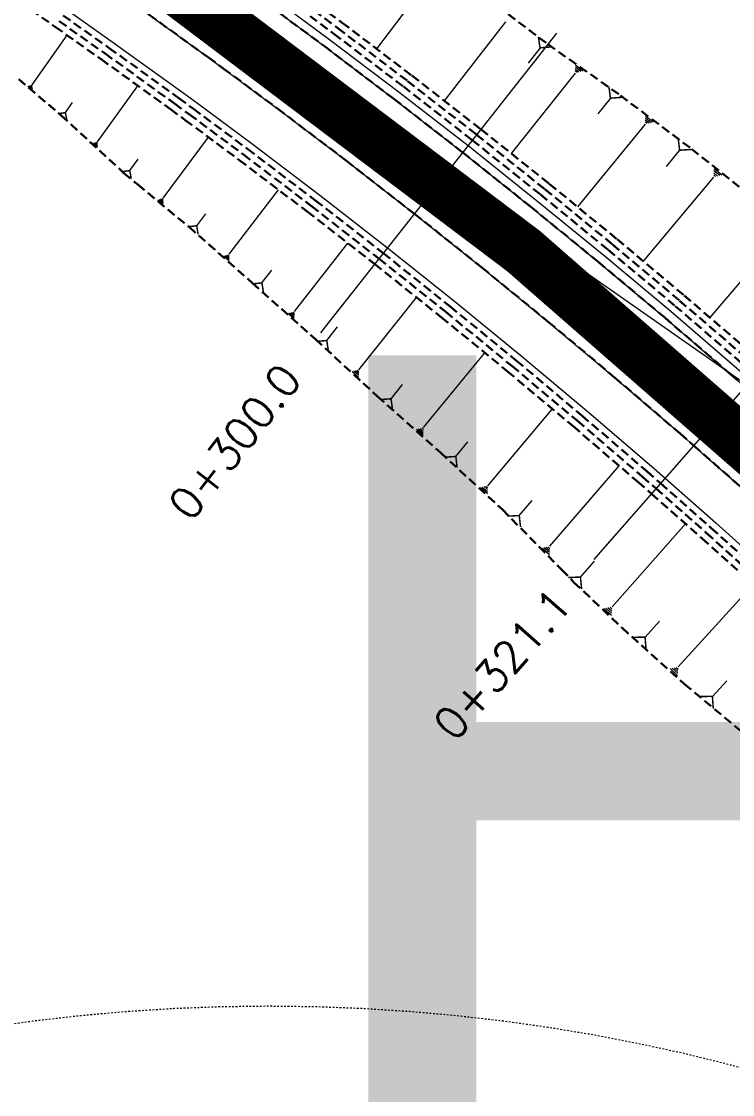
# Model space of a CAD drawing. Header units: metres. Extents: x 544752 to 548977, y 1840603 to 1844608.
# Drawn here: x 547255 to 547296, y 1842789.2 to 1842851.1 of the extents above; entities that cross this region are included whole.
import ezdxf

# ---------------------------------------------------------------- set-up
doc = ezdxf.new("R2010")
doc.units = ezdxf.units.M
doc.header["$MEASUREMENT"] = 0
for name, pattern in [('ACAD_ISO02W100', [15, 12, -3]), ('Anordnung Grundriss$0$GESTRICHELT', [0.75, 0.5, -0.25]), ('HIDDEN', [0.375, 0.25, -0.125])]:
    doc.linetypes.add(name, pattern=pattern)
doc.layers.add('C-ROAD', color=7, linetype='Continuous')
for name, color, linetype, lineweight in [('C-ROAD-CORR', 5, 'Continuous', 0), ('C-ROAD-SAMP', 150, 'HIDDEN', 0), ('C-ROAD-SAMP-TEXT', 11, 'Continuous', 0), ('C-TOPO-FEAT', 94, 'Continuous', 5), ('Đường', 5, 'ACAD_ISO02W100', 5)]:
    doc.layers.add(name, color=color, linetype=linetype, lineweight=lineweight)

# ---------------------------------------------------------------- blocks, each defined once
blk = doc.blocks.new('TB')
at = {"layer": 'Defpoints', "color": 5, "linetype": 'Anordnung Grundriss$0$GESTRICHELT', "lineweight": 5, "ltscale": 0.2}
blk.add_circle((-0.4049538253086098, -1.769394799566726e-07), 105.7280000291212, dxfattribs=at)

msp = doc.modelspace()

# ---------------------------------------------------------------- linework, layer by layer
at = {"layer": 'C-ROAD-CORR', "color": 160, "linetype": 'Continuous'}
for p, q in [((547278.9399364089, 1842854.080640284, 569.2079182029373), (547275.481745996, 1842849.520677204, 563.4848329446492)), ((547282.9316720064, 1842851.078394374, 568.7178983357708), (547279.3893330422, 1842846.520648283, 562.9453194262006)), ((547255.6293928421, 1842847.443241793, 568.4002465765248), (547257.6379793668, 1842850.300939063, 564.9072925726592)), ((547284.9210601776, 1842849.568714969, 568.4779671188335), (547284.2288693727, 1842848.688912908, 567.3585078435146)), ((547287.2777038785, 1842848.199360606, 568.6046479774561), (547286.9601711514, 1842848.452236478, 568.6046479774561)), ((547287.3868206377, 1842848.227777455, 568.6948560233699), (547286.9634436684, 1842848.564945285, 568.6948560233699)), ((547286.9503536006, 1842848.114110057, 568.3340238397149), (547283.2576997174, 1842843.477295759, 562.4062858565042)), ((547287.0594703598, 1842848.142526906, 568.4242318856286), (547286.9536261176, 1842848.226818864, 568.4242318856286)), ((547287.1685871192, 1842848.170943756, 568.5144399315424), (547286.9568986344, 1842848.339527671, 568.5144399315424)), ((547255.3766563847, 1842847.3609866, 568.6128734308504), (547255.637591619, 1842847.17758334, 568.6128734308504)), ((547255.439840499, 1842847.381550398, 568.559716717269), (547255.6355419249, 1842847.243997953, 568.559716717269)), ((547255.5030246134, 1842847.402114196, 568.5065600036876), (547255.6334922306, 1842847.310412566, 568.5065600036876)), ((547255.5662087277, 1842847.422677994, 568.4534032901062), (547255.6314425364, 1842847.37682718, 568.4534032901062)), ((547259.3955442773, 1842844.156366301, 568.41177581395), (547261.724668135, 1842847.384486705, 564.4312093588258)), ((547288.9835416294, 1842846.665072908, 568.199679250395), (547288.2495018898, 1842845.754444774, 567.030028946279)), ((547257.5421162687, 1842845.833100362, 568.373470936441), (547257.9567215285, 1842846.415279292, 567.658748714428)), ((547291.2098546836, 1842845.2250333, 568.2202237229308), (547290.991790649, 1842845.402947984, 568.2202237229308)), ((547291.323675587, 1842845.25324264, 568.3140379700692), (547290.9965795352, 1842845.520114667, 568.3140379700692)), ((547291.4374964903, 1842845.281451981, 568.4078522172076), (547291.0013684214, 1842845.637281349, 568.4078522172076)), ((547290.9822128768, 1842845.168614619, 568.0325952286539), (547287.0851890086, 1842840.39216376, 561.8679040780659)), ((547291.0960337801, 1842845.196823959, 568.1264094757923), (547290.987001763, 1842845.285781302, 568.1264094757923)), ((547259.2509629602, 1842844.111280954, 568.5329315179486), (547259.3983434414, 1842844.00494434, 568.5329315179486)), ((547259.3232536187, 1842844.133823628, 568.4723536659493), (547259.3969438594, 1842844.080655321, 568.4723536659493)), ((547263.1881694627, 1842840.898466847, 568.3004082193904), (547265.7921928448, 1842844.414812789, 563.9248374938766)), ((547259.106381643, 1842844.066195607, 568.6540872219471), (547259.4011426057, 1842843.853522378, 568.6540872219471)), ((547259.1786723016, 1842844.088738281, 568.5935093699478), (547259.3997430236, 1842843.929233359, 568.5935093699478)), ((547292.974990108, 1842843.664174829, 567.8599736300561), (547292.2058178725, 1842842.732722227, 566.6519756470682)), ((547261.2550348905, 1842842.486063781, 568.4397912368046), (547261.7385361379, 1842843.147523181, 567.6204610400587)), ((547295.1675058514, 1842842.170229265, 567.8477504551869), (547294.9459157147, 1842842.355428084, 567.8477504551869)), ((547295.2846363254, 1842842.197792939, 567.944016678493), (547294.9522511205, 1842842.475591168, 567.944016678493)), ((547295.4017667995, 1842842.225356613, 568.0402829017991), (547294.9585865262, 1842842.595754252, 568.0402829017991)), ((547294.9332449032, 1842842.115101916, 567.6552180085747), (547290.876680787, 1842837.261428453, 561.3294200195068)), ((547295.0503753773, 1842842.142665591, 567.7514842318808), (547294.939580309, 1842842.235265, 567.7514842318808)), ((547266.9985656033, 1842837.65776227, 568.0367800933684), (547269.8293636916, 1842841.382553224, 563.3584042173253)), ((547262.8691173064, 1842840.803302492, 568.5667619570029), (547263.1901926392, 1842840.565530758, 568.5667619570029)), ((547262.9488803456, 1842840.827093581, 568.5001735225998), (547263.189686845, 1842840.64876478, 568.5001735225998)), ((547263.0286433846, 1842840.85088467, 568.4335850881967), (547263.189181051, 1842840.731998802, 568.4335850881967)), ((547263.1084064237, 1842840.874675758, 568.3669966537935), (547263.1886752568, 1842840.815232825, 568.3669966537935)), ((547265.1160244938, 1842839.304554581, 568.1455971467948), (547265.6375197222, 1842839.999670223, 567.2766090715527)), ((547298.8649672142, 1842838.869472044, 567.1670240073008), (547294.7099282307, 1842834.018244862, 560.7795295383872)), ((547270.7523123192, 1842834.350544641, 567.8008852666871), (547273.8327151889, 1842838.300730602, 562.7916229415275)), ((547266.6561913564, 1842837.560262257, 568.3215674294468), (547266.9963008264, 1842837.301782989, 568.3215674294468)), ((547266.7417849181, 1842837.58463726, 568.2503705954272), (547266.9968670206, 1842837.390777809, 568.2503705954272)), ((547266.8273784799, 1842837.609012263, 568.1791737614076), (547266.9974332148, 1842837.479772629, 568.1791737614076)), ((547266.9129720415, 1842837.633387266, 568.107976927388), (547266.9979994091, 1842837.56876745, 568.107976927388)), ((547268.8795155063, 1842836.008908276, 567.9252703303905), (547269.4503431695, 1842836.750387332, 566.9895175057948)), ((547274.4706585493, 1842831.003106729, 567.5557810751251), (547277.8013406597, 1842835.16622717, 562.2242798430966)), ((547270.3844542052, 1842834.250719995, 568.1058140904588), (547270.7451437081, 1842833.969449951, 568.1058140904588)), ((547270.4764187336, 1842834.275676156, 568.0295818845159), (547270.746935861, 1842834.064723623, 568.0295818845159)), ((547270.5683832621, 1842834.300632318, 567.953349678573), (547270.7487280137, 1842834.159997296, 567.953349678573)), ((547270.6603477907, 1842834.32558848, 567.8771174726301), (547270.7505201665, 1842834.255270969, 567.8771174726301)), ((547278.1985092622, 1842827.664828607, 567.2343900502514), (547281.7375316971, 1842831.976916737, 561.6559374153636)), ((547274.0778439065, 1842830.901746607, 567.8803253910172), (547274.4579761665, 1842830.597623837, 567.8803253910172)), ((547274.1760475672, 1842830.927086637, 567.7991893120442), (547274.4611467622, 1842830.69899456, 567.7991893120442)), ((547274.274251228, 1842830.952426668, 567.7180532330711), (547274.4643173579, 1842830.800365283, 567.7180532330711)), ((547274.3724548887, 1842830.977766698, 567.6369171540981), (547274.4674879536, 1842830.901736006, 567.6369171540981)), ((547276.3269641657, 1842829.325785224, 567.4174645889415), (547276.992247082, 1842830.146793449, 566.3607421300517)), ((547281.908625742, 1842824.306150235, 566.8770474272987), (547285.6374936366, 1842828.735539071, 561.0870316960065)), ((547277.786212921, 1842827.56391251, 567.5739656515001), (547278.1799457396, 1842827.240767612, 567.5739656515001)), ((547277.8892870063, 1842827.589141534, 567.4890717511879), (547278.1845866202, 1842827.346782861, 567.4890717511879)), ((547277.9923610915, 1842827.614370558, 567.4041778508757), (547278.1892275009, 1842827.45279811, 567.4041778508757)), ((547278.0954351769, 1842827.639599583, 567.3192839505635), (547278.1938683816, 1842827.558813358, 567.3192839505635)), ((547280.0618837366, 1842825.994726299, 567.0534993199419), (547280.7626281236, 1842826.837748773, 565.9572615517457)), ((547285.4904113403, 1842820.813737809, 566.6428775436582), (547289.4926599284, 1842825.44919404, 560.5187224823801)), ((547281.4794175563, 1842824.206761003, 567.2295015523528), (547281.8838611121, 1842823.866281392, 567.2295015523528)), ((547281.5867196027, 1842824.231608311, 567.1413880210893), (547281.8900522696, 1842823.976248602, 567.1413880210893)), ((547281.6940216491, 1842824.256455619, 567.0532744898258), (547281.8962434271, 1842824.086215813, 567.0532744898258)), ((547281.8013236956, 1842824.281302927, 566.9651609585623), (547281.9024345845, 1842824.196183024, 566.9651609585623)), ((547283.7241864667, 1842822.585397181, 566.7337414559967), (547284.466576986, 1842823.456164, 565.5894632270425)), ((547289.0770800092, 1842817.324536643, 566.3414517179431), (547293.3145482595, 1842822.110142538, 559.9493773344274)), ((547285.0351519968, 1842820.71428537, 567.0156731279837), (547285.4584130662, 1842820.348842157, 567.0156731279837)), ((547285.1489668327, 1842820.73914848, 566.9224742319024), (547285.4664126347, 1842820.46506607, 566.9224742319024)), ((547285.2627816685, 1842820.76401159, 566.829275335821), (547285.4744122033, 1842820.581289983, 566.829275335821)), ((547285.3765965044, 1842820.7888747, 566.7360764397396), (547285.4824117718, 1842820.697513896, 566.7360764397396)), ((547292.8982644874, 1842813.849791803, 565.7871674094156), (547297.2203599575, 1842818.605655825, 559.360681949476)), ((547288.6006491154, 1842817.226683451, 566.7305547045517), (547289.0376184233, 1842816.839764092, 566.7305547045517)), ((547288.7197568389, 1842817.251146749, 566.6332789578995), (547289.0474838198, 1842816.96095723, 566.6332789578995)), ((547288.8388645623, 1842817.275610047, 566.5360032112474), (547289.0573492162, 1842817.082150367, 566.5360032112474)), ((547288.9579722857, 1842817.300073345, 566.4387274645952), (547289.0672146127, 1842817.203343505, 566.4387274645952)), ((547290.9783610756, 1842815.577108654, 566.08484744912), (547291.8067050397, 1842816.500509422, 564.8443359724276)), ((547292.4180415345, 1842813.757612999, 566.1783638060417), (547292.8522937116, 1842813.362967703, 566.1783638060417)), ((547292.5380972726, 1842813.7806577, 566.0805647068852), (547292.8637864057, 1842813.484673728, 566.0805647068852)), ((547292.6581530109, 1842813.803702401, 565.9827656077287), (547292.8752790996, 1842813.606379753, 565.9827656077287)), ((547292.7782087491, 1842813.826747102, 565.8849665085721), (547292.8867717935, 1842813.728085778, 565.8849665085721)), ((547294.8648381075, 1842812.155406978, 565.4123253545365), (547295.6943016225, 1842813.056291297, 564.1877088385157))]:
    msp.add_line(p, q, dxfattribs=at)
at = {"layer": 'C-ROAD-CORR', "color": 5, "linetype": 'Anordnung Grundriss$0$GESTRICHELT', "lineweight": 30, "extrusion": (0.4437662052818701, 0.5505233162303176, -0.7071036934824362), "const_width": 0.1, "elevation": 1256996.636686926}
msp.add_lwpolyline([(730435.387807072, 1257789.863530546), (730434.8985260893, 1257789.211155902), (730434.4092451066, 1257789.863530546)], dxfattribs=at)
at = {"layer": 'C-ROAD-CORR', "color": 5, "linetype": 'Anordnung Grundriss$0$GESTRICHELT', "lineweight": 30, "extrusion": (0.4101864085062722, 0.5759740832604814, 0.7071074640314396), "const_width": 0.1, "elevation": 1286310.946162679}
msp.add_lwpolyline([(623250.0924604125, -1285509.229627613), (623250.3914424721, -1285509.628270358), (623250.6904245315, -1285509.229627613)], dxfattribs=at)
at = {"layer": 'C-ROAD-CORR', "color": 5, "linetype": 'Anordnung Grundriss$0$GESTRICHELT', "lineweight": 30, "extrusion": (0.450245023362923, 0.5452379572895424, -0.7071032377720019), "const_width": 0.1, "elevation": 1250802.71774349}
msp.add_lwpolyline([(751405.5781030632, 1251593.926944423), (751405.0727814932, 1251593.253182329), (751404.5674599227, 1251593.926944423)], dxfattribs=at)
at = {"layer": 'C-ROAD-CORR', "color": 5, "linetype": 'Anordnung Grundriss$0$GESTRICHELT', "lineweight": 30, "extrusion": (0.4172762140191275, 0.57085948643254, 0.7071067868178328), "const_width": 0.1, "elevation": 1280765.167385031}
msp.add_lwpolyline([(645680.1575855096, -1279960.835528353), (645680.5003263114, -1279961.292516088), (645680.8430671126, -1279960.835528353)], dxfattribs=at)
at = {"layer": 'C-ROAD-CORR', "color": 5, "linetype": 'Anordnung Grundriss$0$GESTRICHELT', "lineweight": 30, "extrusion": (0.4243462184938218, 0.565622997273611, 0.707107425929901), "const_width": 0.1, "elevation": 1274983.913405108}
msp.add_lwpolyline([(668154.1476702349, -1274182.273853824), (668154.5111846221, -1274182.758539673), (668154.874699009, -1274182.273853824)], dxfattribs=at)
at = {"layer": 'C-ROAD-CORR', "color": 5, "linetype": 'Anordnung Grundriss$0$GESTRICHELT', "lineweight": 30, "extrusion": (0.431348308629725, 0.5603017469838152, 0.7071071976505121), "const_width": 0.1, "elevation": 1269009.324787066}
msp.add_lwpolyline([(690515.9306011561, -1268207.129585823), (690516.3220442161, -1268207.651509904), (690516.7134872759, -1268207.129585823)], dxfattribs=at)
at = {"layer": 'C-ROAD-CORR', "color": 5, "linetype": 'Anordnung Grundriss$0$GESTRICHELT', "lineweight": 30, "extrusion": (0.4451766008745008, 0.5493807852017766, 0.7071057536782633), "const_width": 0.1, "elevation": 1256450.861123685}
msp.add_lwpolyline([(734995.5382363439, -1255644.171892628), (734995.9802811231, -1255644.761285667), (734996.4223259019, -1255644.171892628)], dxfattribs=at)
at = {"layer": 'C-ROAD-CORR', "color": 5, "linetype": 'Anordnung Grundriss$0$GESTRICHELT', "lineweight": 30, "extrusion": (0.4520036528349183, 0.5437777951503202, 0.7071056549946035), "const_width": 0.1, "elevation": 1249861.410089186}
msp.add_lwpolyline([(757119.2542578485, -1249054.883945515), (757119.7128323924, -1249055.49537824), (757120.1714069364, -1249054.883945514)], dxfattribs=at)
at = {"layer": 'C-ROAD-CORR', "color": 5, "linetype": 'Anordnung Grundriss$0$GESTRICHELT', "lineweight": 30, "extrusion": (0.4587587105961062, 0.5380885840993779, 0.7071075739335033), "const_width": 0.1, "elevation": 1243073.71308173}
msp.add_lwpolyline([(779124.2888911337, -1242274.378666168), (779124.7675649144, -1242275.016897875), (779125.246238695, -1242274.378666167)], dxfattribs=at)
at = {"layer": 'C-ROAD-CORR', "color": 5, "linetype": 'Anordnung Grundriss$0$GESTRICHELT', "lineweight": 30, "extrusion": (0.4721768263190974, 0.526361588054567, 0.7071014943470981), "const_width": 0.1, "elevation": 1228805.730335769}
msp.add_lwpolyline([(823153.1062902219, -1227986.104893306), (823153.6252095541, -1227986.796785749), (823154.1441288865, -1227986.104893306)], dxfattribs=at)
at = {"layer": 'C-ROAD-CORR', "color": 5, "linetype": 'Anordnung Grundriss$0$GESTRICHELT', "lineweight": 30, "extrusion": (0.4789611385149017, 0.5202019993441391, 0.7070969577581774), "const_width": 0.1, "elevation": 1221167.340559749}
msp.add_lwpolyline([(845590.6127604111, -1220333.125626706), (845591.1250228405, -1220333.808643279), (845591.6372852704, -1220333.125626706)], dxfattribs=at)
at = {"layer": 'C-ROAD-SAMP', "color": 1, "linetype": 'Continuous', "lineweight": 13}
for points in [[(547285.2534807959, 1842849.623880114), (547279.0659669715, 1842841.768011437), (547272.878453147, 1842833.91214276)], [(547301.84456442, 1842835.854957794), (547295.2637815207, 1842828.325462696), (547288.6829986213, 1842820.795967598)]]:
    msp.add_lwpolyline(points, dxfattribs=at)
at = {"layer": 'C-ROAD-SAMP-TEXT', "color": 1, "linetype": 'Continuous', "lineweight": -3}
for p, q in [((547278.447215589, 1842840.982424569), (547279.6847183539, 1842842.553598305)), ((547294.6057032307, 1842827.572513186), (547295.9218598106, 1842829.078412206))]:
    msp.add_line(p, q, dxfattribs=at)
at = {"layer": 'C-ROAD-SAMP-TEXT', "color": 4, "linetype": 'Continuous', "lineweight": 5}
msp.add_line((547289.3410769112, 1842821.548917108), (547288.0249203313, 1842820.043018088), dxfattribs=at)

# ---------------------------------------------------------------- block references
at = {"layer": 'Đường', "rotation": 164.6267709970788}
msp.add_blockref('TB', (547268.8603350094, 1842688.67388879, 1), dxfattribs=at)

# ---------------------------------------------------------------- texts
at = {"layer": 'C-ROAD-SAMP-TEXT', "color": 1, "linetype": 'Continuous', "lineweight": 13, "insert": (547287.7284863257, 1842852.766227585), "char_height": 1.8, "width": 3.030000000000001, "attachment_point": 5, "rotation": 321.77498897177713, "bg_fill": 3, "box_fill_scale": 1.416666666666667, "bg_fill_color": 256, "bg_fill_true_color": 13158600, "bg_fill_transparency": 0}
msp.add_mtext('{\\Fsimplex.shx|c0;C7}', dxfattribs=at)
at = {"layer": 'C-ROAD-SAMP-TEXT', "color": 1, "linetype": 'Continuous', "lineweight": -3, "insert": (547267.309690705, 1842826.84186095), "char_height": 1.8, "width": 11.25428571428571, "attachment_point": 5, "rotation": 51.77498897177711, "bg_fill": 3, "box_fill_scale": 1.416666666666667, "bg_fill_color": 256, "bg_fill_true_color": 13158600, "bg_fill_transparency": 0}
msp.add_mtext('{\\Fsimplex.shx|c0;0+300.0}', dxfattribs=at)

# ---------------------------------------------------------------- next in the draw order: linework, layer by layer
at = {"layer": 'C-ROAD', "color": 3, "linetype": 'Continuous', "lineweight": 13}
msp.add_line((547260.3718365658, 1842855.654061604), (547296.8421575084, 1842830.13138373), dxfattribs=at)
at = {"layer": 'C-ROAD-CORR', "color": 160, "linetype": 'Continuous'}
msp.add_line((547272.6202022915, 1842832.68654671, 567.6771604456402), (547273.2383690934, 1842833.469157362, 566.6798603701365), dxfattribs=at)
at = {"layer": 'C-ROAD-CORR', "color": 5, "linetype": 'Anordnung Grundriss$0$GESTRICHELT', "lineweight": 30, "extrusion": (0.4372249574738357, 0.5557303216847792, -0.7071054702957222), "const_width": 0.1, "elevation": 1263012.036094942}
msp.add_lwpolyline([(709364.4321571244, 1263811.925308359), (709363.9638689292, 1263811.300924099), (709363.4955807345, 1263811.925308359)], dxfattribs=at)
at = {"layer": 'C-ROAD-CORR', "color": 5, "linetype": 'Anordnung Grundriss$0$GESTRICHELT', "lineweight": 30, "extrusion": (0.4382925736904298, 0.5548865380793396, 0.7071071698873834), "const_width": 0.1, "elevation": 1262829.983506453}
msp.add_lwpolyline([(712799.9150011858, -1262027.998444825), (712800.3321905835, -1262028.554697355), (712800.7493799804, -1262027.998444825)], dxfattribs=at)
at = {"layer": 'C-ROAD-SAMP-TEXT', "color": 4, "linetype": 'Continuous', "lineweight": 9}
msp.add_line((547285.8722321783, 1842850.409466982), (547284.6347294134, 1842848.838293246), dxfattribs=at)
at = {"layer": 'C-ROAD-SAMP-TEXT', "color": 4, "linetype": 'Continuous', "lineweight": 5}
msp.add_line((547273.4972045295, 1842834.697729627), (547272.2597017646, 1842833.126555892), dxfattribs=at)

# ---------------------------------------------------------------- next in the draw order: texts
at = {"layer": 'C-ROAD-SAMP-TEXT', "color": 1, "linetype": 'Continuous', "lineweight": -3, "insert": (547282.7602940118, 1842814.01942201), "char_height": 1.8, "width": 10.12885714285714, "attachment_point": 5, "rotation": 48.846523578229146, "bg_fill": 3, "box_fill_scale": 1.416666666666667, "bg_fill_color": 256, "bg_fill_true_color": 13158600, "bg_fill_transparency": 0}
msp.add_mtext('{\\Fsimplex.shx|c0;0+321.1}', dxfattribs=at)

# ---------------------------------------------------------------- next in the draw order: linework, layer by layer
at = {"layer": 'C-ROAD', "color": 1, "linetype": 'ACAD_ISO02W100', "lineweight": -3, "ltscale": 0.1, "const_width": 3, "flags": 128}
msp.add_lwpolyline([(547260.3718365658, 1842855.654061604, -0.05388114376475004), (547327.0172506658, 1842797.405932649)], format="xyb", dxfattribs=at)
at = {"layer": 'C-ROAD-CORR', "color": 160, "linetype": 'Continuous'}
msp.add_line((547287.2536295949, 1842819.038926578, 566.5476746993561), (547288.0553645696, 1842819.955872237, 565.3296558857072), dxfattribs=at)
at = {"layer": 'C-ROAD-CORR', "color": 5, "linetype": 'Anordnung Grundriss$0$GESTRICHELT', "lineweight": 30, "extrusion": (0.4654383545569773, 0.5323226408792863, 0.7071066002482199), "const_width": 0.1, "elevation": 1236103.385863526}
msp.add_lwpolyline([(800989.0088849198, -1235300.854702832), (800989.5184041379, -1235301.534061789), (800990.027923356, -1235300.854702832)], dxfattribs=at)
at = {"layer": 'C-ROAD-CORR', "color": 150, "linetype": 'Anordnung Grundriss$0$GESTRICHELT', "lineweight": 30}
msp.add_polyline3d([(547263.0600073116, 1842853.756783877, 564.8459532357901), (547267.1157813339, 1842850.832678875, 564.3786834884868), (547267.9807435432, 1842850.199322229, 564.2784957587254), (547271.1357600001, 1842847.85955518, 563.8442129167594), (547275.1193508964, 1842844.837850934, 563.291401217667), (547279.0659669716, 1842841.768011437, 562.7385895185746), (547282.9750266228, 1842838.650489083, 562.1857778194822), (547286.8459537822, 1842835.485743294, 561.6329661203897), (547290.6781780014, 1842832.27424045, 561.0801544212973), (547294.4711345353, 1842829.016453822, 560.5273427222049), (547295.263781521, 1842828.325462695, 560.4110808317976), (547298.2242644259, 1842825.712863501, 559.9745310231125), (547301.9370145842, 1842822.36395633, 559.42171932402), (547305.6088378717, 1842818.970225827, 558.8689076249276), (547309.2391931815, 1842815.532172117, 558.3160959258353), (547312.8275455176, 1842812.050301859, 557.7632842267428), (547316.3733660737, 1842808.525128166, 557.2104725276504), (547319.8761323115, 1842804.957170534, 556.6576608285579), (547323.3353280375, 1842801.346954763, 556.1048491294655), (547326.750443479, 1842797.695012882, 555.5520374303732), (547327.0172506658, 1842797.405932649, 555.5085436240587), (547330.139979236, 1842794.019275298, 554.9992257312807), (547333.5293769209, 1842790.34341032, 554.4464140321883), (547336.9187746058, 1842786.667545343, 553.8936023330958)], dxfattribs=at)
msp.add_polyline3d([(547263.0600073116, 1842853.756783877, 564.8459532357901), (547267.1157813339, 1842850.832678875, 564.3786834884868), (547267.9807435432, 1842850.199322229, 564.2784957587254), (547271.1357600001, 1842847.85955518, 563.8442129167594), (547275.1193508964, 1842844.837850934, 563.291401217667), (547279.0659669716, 1842841.768011437, 562.7385895185746), (547282.9750266228, 1842838.650489083, 562.1857778194822), (547286.8459537822, 1842835.485743294, 561.6329661203897), (547290.6781780014, 1842832.27424045, 561.0801544212973), (547294.4711345353, 1842829.016453822, 560.5273427222049), (547295.263781521, 1842828.325462695, 560.4110808317976), (547298.2242644259, 1842825.712863501, 559.9745310231125), (547301.9370145842, 1842822.36395633, 559.42171932402), (547305.6088378717, 1842818.970225827, 558.8689076249276), (547309.2391931815, 1842815.532172117, 558.3160959258353), (547312.8275455176, 1842812.050301859, 557.7632842267428), (547316.3733660737, 1842808.525128166, 557.2104725276504), (547319.8761323115, 1842804.957170534, 556.6576608285579), (547323.3353280375, 1842801.346954763, 556.1048491294655), (547326.750443479, 1842797.695012882, 555.5520374303732), (547327.0172506658, 1842797.405932649, 555.5085436240587), (547330.139979236, 1842794.019275298, 554.9992257312807), (547333.5293769209, 1842790.34341032, 554.4464140321883), (547336.9187746058, 1842786.667545343, 553.8936023330958)], dxfattribs=at)
at = {"layer": 'C-ROAD-CORR', "color": 1, "linetype": 'Anordnung Grundriss$0$GESTRICHELT', "lineweight": 30}
for points in [[(547270.3185013074, 1842853.383248836, 564.1909957587254), (547273.5037751986, 1842851.021042807, 563.7567129167594), (547277.5255697751, 1842847.970359626, 563.2039012176671), (547281.5100349323, 1842844.871079564, 562.6510895185746), (547285.4565834894, 1842841.723659354, 562.0982778194822), (547289.3646338544, 1842838.528562824, 561.5454661203897), (547293.2336101077, 1842835.286260827, 560.9926544212973), (547297.0629420883, 1842831.997231171, 560.439842722205), (547297.8631907663, 1842831.299613259, 560.3235808317976), (547300.8520654778, 1842828.661958555, 559.8870310231125), (547304.6004218826, 1842825.280934486, 559.3342193240201), (547308.3074589173, 1842821.854657218, 558.7814076249276), (547311.9726302855, 1842818.383631673, 558.2285959258353), (547315.5953958605, 1842814.868369367, 557.6757842267428), (547319.1752217646, 1842811.309388335, 557.1229725276504), (547322.7115804482, 1842807.707213054, 556.570160828558), (547326.2039507673, 1842804.062374369, 556.0173491294655), (547329.6518180605, 1842800.375409408, 555.4645374303732), (547329.9211839981, 1842800.08355682, 555.4210436240587), (547333.0439125682, 1842796.696899469, 554.9117257312807), (547336.4333102532, 1842793.021034491, 554.3589140321883), (547339.8227079381, 1842789.345169514, 553.8061023330959)], [(547281.2908786335, 1842852.872184158, 569.3849557020989), (547285.375237191, 1842849.77846599, 568.8978670909179), (547289.5682776374, 1842846.815598366, 568.6430369188706), (547293.6739577497, 1842843.734660675, 568.3037001551564), (547297.686704836, 1842840.53500605, 567.8759224733612), (547301.5628510391, 1842837.172471386, 567.297852042848), (547302.3725060865, 1842836.459009659, 567.175828336514), (547305.4030995169, 1842833.769434998, 566.7279539468065), (547309.2079618282, 1842830.327137288, 566.1674899228608), (547312.9686398993, 1842826.836778279, 565.6040272398292), (547316.6594205706, 1842823.272784939, 565.0013223218004), (547320.1990081496, 1842819.555505088, 564.2456006146056), (547323.6021284069, 1842815.708494212, 563.3639367906848), (547326.7289191588, 1842811.603546805, 562.1666264107199), (547329.2020143012, 1842806.900321797, 560.1455848978248), (547331.6832839925, 1842802.252152336, 558.2302232133094), (547331.8927103771, 1842801.901438321, 558.1027612483831), (547334.6177996336, 1842798.14813046, 557.0525647921628), (547337.7833207152, 1842794.265836017, 556.1952307498211), (547340.9611516866, 1842790.394892131, 555.3546409156756)], [(547255.5595525824, 1842851.759508401, 565.1457229830934), (547256.9603229453, 1842850.779220599, 564.9859434622141), (547259.6096601324, 1842848.909351119, 564.6784532357901), (547263.606844075, 1842846.027488003, 564.2111834884868), (547264.4593109618, 1842845.403280885, 564.1109957587254), (547267.5687497645, 1842843.097314323, 563.6767129167594), (547271.494793345, 1842840.119261891, 563.123901217667), (547275.384396246, 1842837.093769574, 562.5710895185746), (547279.2369852666, 1842834.021283231, 562.0182778194821), (547283.0519926609, 1842830.902255647, 561.4654661203897), (547286.828856221, 1842827.737146465, 560.9126544212972), (547290.5670193605, 1842824.526422118, 560.3598427222049), (547291.3482156958, 1842823.845413112, 560.2435808317975), (547294.2659311959, 1842821.270555763, 559.8070310231125), (547297.9250466283, 1842817.970027209, 559.25421932402)], [(547254.8477208948, 1842847.760443527, 568.6705197525284), (547257.3048725502, 1842845.671328321, 568.6529767846185), (547260.9186447946, 1842842.346227926, 568.7694826366723), (547261.7236703391, 1842841.677454755, 568.7332798230844), (547264.6770666359, 1842839.236688581, 568.5002243388602), (547268.3333459282, 1842836.003567512, 568.3136690341803), (547271.9666169158, 1842832.754445841, 568.0947609431871), (547275.552927384, 1842829.458930736, 567.8823500201808), (547279.1777057066, 1842826.221726293, 567.541439658454), (547282.7518850927, 1842822.931728201, 567.2145381290388), (547286.1665530748, 1842819.465548591, 567.0662981484516), (547286.8792851234, 1842818.732223488, 567.0344606414903), (547289.6617198515, 1842816.103400172, 566.7278878352893), (547293.2629396599, 1842812.864062306, 566.1684162387617), (547296.9875953223, 1842809.755377864, 565.3704109954502), (547300.7216482428, 1842806.64686253, 564.5070197995364), (547304.433651989, 1842803.504117749, 563.6247120337877), (547308.0901523711, 1842800.293932656, 562.7704811989065), (547311.6822468903, 1842797.010090485, 561.9548811318159), (547315.196947784, 1842793.643216984, 561.1936334788709), (547318.5653485472, 1842790.133321206, 560.5779193248433), (547318.8277074631, 1842789.854616444, 560.530657364962), (547322.0057407445, 1842786.518953801, 559.9461126728614)]]:
    msp.add_polyline3d(points, dxfattribs=at)
at = {"layer": 'C-ROAD-CORR', "color": 92, "linetype": 'Anordnung Grundriss$0$GESTRICHELT', "lineweight": 30}
for points in [[(547270.081766344, 1842853.060825889, 563.7909957587254), (547273.2639761912, 1842850.700892162, 563.3567129167594), (547277.2819020406, 1842847.653143556, 562.8039012176671), (547281.2625343793, 1842844.556844817, 562.2510895185746), (547285.2052865915, 1842841.412452238, 561.6982778194822), (547289.1095776445, 1842838.220429201, 561.1454661203898), (547292.974832173, 1842834.981246105, 560.5926544212973), (547296.800480564, 1842831.695380301, 560.039842722205), (547297.5999594503, 1842830.998433455, 559.9235808317976), (547300.5859590421, 1842828.363316017, 559.4870310231125), (547304.3307097511, 1842824.985544293, 558.9342193240201), (547308.0341808368, 1842821.5625629, 558.3814076249276), (547311.6958265281, 1842818.094876275, 557.8285959258353), (547315.3151072181, 1842814.582995442, 557.2757842267429), (547318.8914895427, 1842811.027437938, 556.7229725276504), (547322.4244464596, 1842807.428727736, 556.170160828558), (547325.9134573264, 1842803.787395168, 555.6173491294655), (547329.3580079763, 1842800.103976849, 555.0645374303732), (547329.6271147999, 1842799.812405005, 555.0210436240587), (547332.74984337, 1842796.425747654, 554.5117257312808), (547336.139241055, 1842792.749882676, 553.9589140321883), (547339.52863874, 1842789.074017699, 553.4061023330959), (547341.1447088743, 1842787.32135951, 553.1425208475674)], [(547269.8450313805, 1842852.738402941, 563.7909957587254), (547273.0241771836, 1842850.380741516, 563.3567129167594), (547277.038234306, 1842847.335927486, 562.8039012176671), (547281.0150338262, 1842844.24261007, 562.2510895185746), (547284.9539896937, 1842841.101245122, 561.6982778194822), (547288.8545214348, 1842837.912295578, 561.1454661203898), (547292.7160542381, 1842834.676231383, 560.5926544212973), (547296.5380190396, 1842831.39352943, 560.039842722205), (547297.3367281343, 1842830.697253651, 559.9235808317976), (547300.3198526065, 1842828.06467348, 559.4870310231125), (547304.0609976196, 1842824.6901541, 558.9342193240201), (547307.7609027561, 1842821.270468582, 558.3814076249276), (547311.4190227707, 1842817.806120877, 557.8285959258353), (547315.0348185758, 1842814.297621517, 557.2757842267429), (547318.6077573209, 1842810.745487541, 556.7229725276504), (547322.1373124712, 1842807.150242417, 556.170160828558), (547325.6229638853, 1842803.512415968, 555.6173491294655), (547329.0641978921, 1842799.832544289, 555.0645374303732), (547329.3330456017, 1842799.54125319, 555.0210436240587), (547332.4557741719, 1842796.154595839, 554.5117257312808), (547335.8451718568, 1842792.478730862, 553.9589140321883), (547339.2345695418, 1842788.802865884, 553.4061023330959), (547340.8506396761, 1842787.050207695, 553.1425208475674)], [(547257.1896683988, 1842851.106941003, 564.5859434622141), (547259.8416162453, 1842849.235228952, 564.2784532357902), (547263.8427390167, 1842846.350526045, 563.8111834884868), (547264.6960459253, 1842845.725703833, 563.7109957587254), (547267.8085487719, 1842843.417464969, 563.2767129167594), (547271.7384610795, 1842840.436477961, 562.723901217667), (547275.631896799, 1842837.408004321, 562.1710895185746), (547279.4882821644, 1842834.332490347, 561.6182778194822), (547283.3070488707, 1842831.21038927, 561.0654661203897), (547287.0876341559, 1842828.042161186, 560.5126544212973), (547290.8294808848, 1842824.828272989, 559.9598427222049), (547291.6114470118, 1842824.146592916, 559.8435808317976), (547294.5320376316, 1842821.5691983, 559.4070310231125), (547298.1947587598, 1842818.265417401, 558.85421932402), (547301.8171045039, 1842814.917417163, 558.3014076249276), (547305.398541048, 1842811.525690969, 557.7485959258353), (547308.9385406055, 1842808.090738652, 557.1957842267428), (547312.4365814955, 1842804.61306641, 556.6429725276504), (547315.8921482208, 1842801.093186739, 556.0901608285579), (547319.3047315438, 1842797.531618355, 555.5373491294655), (547322.6738285607, 1842793.928886117, 554.9845374303732), (547322.9370405407, 1842793.643701219, 554.9410436240587), (547326.0597691109, 1842790.257043867, 554.4317257312807), (547329.4491667958, 1842786.58117889, 553.8789140321883)], [(547257.4190138523, 1842851.434661407, 564.5859434622141), (547260.0735723582, 1842849.561106784, 564.2784532357902), (547264.0786339586, 1842846.673564087, 563.8111834884868), (547264.9327808886, 1842846.04812678, 563.7109957587254), (547268.0483477793, 1842843.737615615, 563.2767129167594), (547271.9821288141, 1842840.753694031, 562.723901217667), (547275.879397352, 1842837.722239068, 562.1710895185746), (547279.7395790623, 1842834.643697463, 561.6182778194822), (547283.5621050805, 1842831.518522894, 561.0654661203897), (547287.3464120907, 1842828.347175908, 560.5126544212973), (547291.0919424092, 1842825.13012386, 559.9598427222049), (547291.8746783278, 1842824.44777272, 559.8435808317976), (547294.7981440672, 1842821.867840837, 559.4070310231125), (547298.4644708913, 1842818.560807595, 558.85421932402), (547302.0903825844, 1842815.209511481, 558.3014076249276), (547305.6753448055, 1842811.814446367, 557.7485959258353), (547309.2188292478, 1842808.376112577, 557.1957842267428), (547312.7203137173, 1842804.895016807, 556.6429725276504), (547316.1792822094, 1842801.371672058, 556.0901608285579), (547319.5952249847, 1842797.806597556, 555.5373491294655), (547322.967638645, 1842794.200318677, 554.9845374303732), (547323.2311097389, 1842793.914853033, 554.9410436240587), (547326.3538383091, 1842790.528195682, 554.4317257312807), (547329.743235994, 1842786.852330705, 553.8789140321883)]]:
    msp.add_polyline3d(points, dxfattribs=at)
at = {"layer": 'C-ROAD-CORR', "color": 11, "linetype": 'Anordnung Grundriss$0$GESTRICHELT', "lineweight": 30}
for points in [[(547281.2908786335, 1842852.872184158, 569.3849557020989), (547285.375237191, 1842849.77846599, 568.8978670909179), (547289.5682776374, 1842846.815598366, 568.6430369188706), (547293.6739577497, 1842843.734660675, 568.3037001551564), (547297.686704836, 1842840.53500605, 567.8759224733612), (547301.5628510391, 1842837.172471386, 567.297852042848), (547302.3725060865, 1842836.459009659, 567.175828336514), (547305.4030995169, 1842833.769434998, 566.7279539468065), (547309.2079618282, 1842830.327137288, 566.1674899228608), (547312.9686398993, 1842826.836778279, 565.6040272398292), (547316.6594205706, 1842823.272784939, 565.0013223218004), (547320.1990081496, 1842819.555505088, 564.2456006146056), (547323.6021284069, 1842815.708494212, 563.3639367906848), (547326.7289191588, 1842811.603546805, 562.1666264107199), (547329.2020143012, 1842806.900321797, 560.1455848978248), (547331.6832839925, 1842802.252152336, 558.2302232133094), (547331.8927103771, 1842801.901438321, 558.1027612483831), (547334.6177996336, 1842798.14813046, 557.0525647921628), (547337.7833207152, 1842794.265836017, 556.1952307498211), (547340.9611516866, 1842790.394892131, 555.3546409156756)], [(547254.8477208948, 1842847.760443527, 568.6705197525284), (547257.3048725502, 1842845.671328321, 568.6529767846185), (547260.9186447946, 1842842.346227926, 568.7694826366723), (547261.7236703391, 1842841.677454755, 568.7332798230844), (547264.6770666359, 1842839.236688581, 568.5002243388602), (547268.3333459282, 1842836.003567512, 568.3136690341803), (547271.9666169158, 1842832.754445841, 568.0947609431871), (547275.552927384, 1842829.458930736, 567.8823500201808), (547279.1777057066, 1842826.221726293, 567.541439658454), (547282.7518850927, 1842822.931728201, 567.2145381290388), (547286.1665530748, 1842819.465548591, 567.0662981484516), (547286.8792851234, 1842818.732223488, 567.0344606414903), (547289.6617198515, 1842816.103400172, 566.7278878352893), (547293.2629396599, 1842812.864062306, 566.1684162387617), (547296.9875953223, 1842809.755377864, 565.3704109954502), (547300.7216482428, 1842806.64686253, 564.5070197995364), (547304.433651989, 1842803.504117749, 563.6247120337877), (547308.0901523711, 1842800.293932656, 562.7704811989065), (547311.6822468903, 1842797.010090485, 561.9548811318159), (547315.196947784, 1842793.643216984, 561.1936334788709), (547318.5653485472, 1842790.133321206, 560.5779193248433), (547318.8277074631, 1842789.854616444, 560.530657364962), (547322.0057407445, 1842786.518953801, 559.9461126728614)]]:
    msp.add_polyline3d(points, dxfattribs=at)
at = {"layer": 'C-ROAD-CORR', "color": 5, "linetype": 'Anordnung Grundriss$0$GESTRICHELT', "lineweight": 30}
for points in [[(547261.7552541767, 1842851.923721069, 564.7784532357902), (547265.7888722864, 1842849.01558989, 564.3111834884868), (547266.6491093738, 1842848.38569315, 564.2109957587254), (547269.7868905832, 1842846.058707797, 563.7767129167594), (547273.7487198896, 1842843.053510539, 563.223901217667), (547277.673776361, 1842840.000440984, 562.6710895185746), (547281.5614815721, 1842836.899949055, 562.1182778194822), (547285.4112626018, 1842833.752491663, 561.5654661203897), (547289.2225521181, 1842830.55853264, 561.0126544212973), (547292.9947884608, 1842827.318542673, 560.4598427222049), (547293.7831053686, 1842826.631326298, 560.3435808317976), (547296.7274157255, 1842824.032999231, 559.9070310231125), (547300.4198838446, 1842820.702386494, 559.35421932402), (547304.0716486685, 1842817.327195287, 558.8014076249276), (547307.6821720463, 1842813.907923003, 558.2485959258353), (547311.2509219046, 1842810.445073532, 557.6957842267428), (547314.7773723258, 1842806.939157184, 557.1429725276504), (547318.2610036262, 1842803.390690617, 556.5901608285579), (547321.7013024319, 1842799.80019676, 556.0373491294655), (547325.0977617555, 1842796.168204734, 555.4845374303732), (547325.3631114259, 1842795.880703691, 555.4410436240587), (547328.485839996, 1842792.49404634, 554.9317257312807), (547331.875237681, 1842788.818181362, 554.3789140321883)], [(547269.3123777127, 1842852.012951309, 564.2109957587254), (547272.484629417, 1842849.660402563, 563.7767129167594), (547276.4899819033, 1842846.622191328, 563.223901217667), (547280.4581575821, 1842843.535581889, 562.6710895185746), (547284.3885716734, 1842840.401029111, 562.1182778194822), (547288.2806449626, 1842837.218994925, 561.5654661203897), (547292.1338038847, 1842833.98994826, 561.0126544212973), (547295.9474806098, 1842830.71436497, 560.4598427222049), (547296.7444576734, 1842830.019599092, 560.3435808317976), (547299.7211131264, 1842827.392727772, 559.9070310231125), (547303.4541453238, 1842824.025526165, 559.35421932402), (547307.1460270749, 1842820.613256366, 558.8014076249276), (547310.7962143167, 1842817.156421232, 558.2485959258353), (547314.4041691306, 1842813.655530186, 557.6957842267428), (547317.9693598216, 1842810.111099148, 557.1429725276504), (547321.4912609969, 1842806.523650451, 556.5901608285579), (547324.9693536431, 1842802.893712766, 556.0373491294655), (547328.4031252026, 1842799.22182103, 555.4845374303732), (547328.6713899057, 1842798.931161607, 555.4410436240587), (547331.7941184759, 1842795.544504256, 554.9317257312807), (547335.1835161608, 1842791.868639278, 554.3789140321883), (547338.5729138458, 1842788.192774301, 553.8261023330958), (547340.1889839801, 1842786.440116112, 553.5625208475674)]]:
    msp.add_polyline3d(points, dxfattribs=at)
at = {"layer": 'C-ROAD-CORR', "color": 160, "linetype": 'Anordnung Grundriss$0$GESTRICHELT', "lineweight": 30}
for points in [[(547261.7552541767, 1842851.923721069, 564.6284532357902), (547265.7888722864, 1842849.01558989, 564.1611834884868), (547266.6491093738, 1842848.38569315, 564.0609957587254), (547269.7868905832, 1842846.058707797, 563.6267129167594), (547273.7487198896, 1842843.053510539, 563.0739012176671), (547277.673776361, 1842840.000440984, 562.5210895185746), (547281.5614815721, 1842836.899949055, 561.9682778194822), (547285.4112626018, 1842833.752491663, 561.4154661203897), (547289.2225521181, 1842830.55853264, 560.8626544212973), (547292.9947884608, 1842827.318542673, 560.309842722205), (547293.7831053686, 1842826.631326298, 560.1935808317976), (547296.7274157255, 1842824.032999231, 559.7570310231125), (547300.4198838446, 1842820.702386494, 559.2042193240201), (547304.0716486685, 1842817.327195287, 558.6514076249276), (547307.6821720463, 1842813.907923003, 558.0985959258353), (547311.2509219046, 1842810.445073532, 557.5457842267429), (547314.7773723258, 1842806.939157184, 556.9929725276504), (547318.2610036262, 1842803.390690617, 556.440160828558), (547321.7013024319, 1842799.80019676, 555.8873491294655), (547325.0977617555, 1842796.168204734, 555.3345374303732), (547325.3631114259, 1842795.880703691, 555.2910436240587), (547328.485839996, 1842792.49404634, 554.7817257312807), (547331.875237681, 1842788.818181362, 554.2289140321883)], [(547269.3123777127, 1842852.012951309, 564.0609957587254), (547272.484629417, 1842849.660402563, 563.6267129167594), (547276.4899819033, 1842846.622191328, 563.0739012176671), (547280.4581575821, 1842843.535581889, 562.5210895185746), (547284.3885716734, 1842840.401029111, 561.9682778194822), (547288.2806449626, 1842837.218994925, 561.4154661203897), (547292.1338038847, 1842833.98994826, 560.8626544212973), (547295.9474806098, 1842830.71436497, 560.309842722205), (547296.7444576734, 1842830.019599092, 560.1935808317976), (547299.7211131264, 1842827.392727772, 559.7570310231125), (547303.4541453238, 1842824.025526165, 559.2042193240201), (547307.1460270749, 1842820.613256366, 558.6514076249276), (547310.7962143167, 1842817.156421232, 558.0985959258353), (547314.4041691306, 1842813.655530186, 557.5457842267429), (547317.9693598216, 1842810.111099148, 556.9929725276504), (547321.4912609969, 1842806.523650451, 556.440160828558), (547324.9693536431, 1842802.893712766, 555.8873491294655), (547328.4031252026, 1842799.22182103, 555.3345374303732), (547328.6713899057, 1842798.931161607, 555.2910436240587), (547331.7941184759, 1842795.544504256, 554.7817257312807), (547335.1835161608, 1842791.868639278, 554.2289140321883), (547338.5729138458, 1842788.192774301, 553.6761023330959), (547340.1889839801, 1842786.440116112, 553.4125208475674)]]:
    msp.add_polyline3d(points, dxfattribs=at)
at = {"layer": 'C-TOPO-FEAT', "color": 94, "linetype": 'Continuous', "lineweight": 0, "ltscale": 2}
for points in [[(547263.0600073116, 1842853.756783877, 564.6959532357902), (547267.1157813339, 1842850.832678875, 564.2286834884868), (547267.9807435432, 1842850.199322229, 564.1284957587254), (547271.1357600001, 1842847.85955518, 563.6942129167594), (547275.1193508964, 1842844.837850934, 563.1414012176671), (547279.0659669716, 1842841.768011437, 562.5885895185746), (547282.9750266228, 1842838.650489083, 562.0357778194822), (547286.8459537822, 1842835.485743294, 561.4829661203897), (547290.6781780014, 1842832.27424045, 560.9301544212973), (547294.4711345353, 1842829.016453822, 560.377342722205), (547295.263781521, 1842828.325462695, 560.2610808317976), (547298.2242644259, 1842825.712863501, 559.8245310231125), (547301.9370145842, 1842822.36395633, 559.2717193240201), (547305.6088378717, 1842818.970225827, 558.7189076249276), (547309.2391931815, 1842815.532172117, 558.1660959258353), (547312.8275455176, 1842812.050301859, 557.6132842267428), (547316.3733660737, 1842808.525128166, 557.0604725276504), (547319.8761323115, 1842804.957170534, 556.507660828558), (547323.3353280375, 1842801.346954763, 555.9548491294655), (547326.750443479, 1842797.695012882, 555.4020374303732), (547327.0172506658, 1842797.405932649, 555.3585436240587), (547330.139979236, 1842794.019275298, 554.8492257312807), (547333.5293769209, 1842790.34341032, 554.2964140321883), (547336.9187746058, 1842786.667545343, 553.7436023330959)], [(547263.0600073116, 1842853.756783877, 564.6959532357902), (547267.1157813339, 1842850.832678875, 564.2286834884868), (547267.9807435432, 1842850.199322229, 564.1284957587254), (547271.1357600001, 1842847.85955518, 563.6942129167594), (547275.1193508964, 1842844.837850934, 563.1414012176671), (547279.0659669716, 1842841.768011437, 562.5885895185746), (547282.9750266228, 1842838.650489083, 562.0357778194822), (547286.8459537822, 1842835.485743294, 561.4829661203897), (547290.6781780014, 1842832.27424045, 560.9301544212973), (547294.4711345353, 1842829.016453822, 560.377342722205), (547295.263781521, 1842828.325462695, 560.2610808317976), (547298.2242644259, 1842825.712863501, 559.8245310231125), (547301.9370145842, 1842822.36395633, 559.2717193240201), (547305.6088378717, 1842818.970225827, 558.7189076249276), (547309.2391931815, 1842815.532172117, 558.1660959258353), (547312.8275455176, 1842812.050301859, 557.6132842267428), (547316.3733660737, 1842808.525128166, 557.0604725276504), (547319.8761323115, 1842804.957170534, 556.507660828558), (547323.3353280375, 1842801.346954763, 555.9548491294655), (547326.750443479, 1842797.695012882, 555.4020374303732), (547327.0172506658, 1842797.405932649, 555.3585436240587), (547330.139979236, 1842794.019275298, 554.8492257312807), (547333.5293769209, 1842790.34341032, 554.2964140321883), (547336.9187746058, 1842786.667545343, 553.7436023330959)], [(547263.0600073116, 1842853.756783877, 564.3959532357901), (547267.1157813339, 1842850.832678875, 563.9286834884867), (547267.9807435432, 1842850.199322229, 563.8284957587254), (547271.1357600001, 1842847.85955518, 563.3942129167593), (547275.1193508964, 1842844.837850934, 562.841401217667), (547279.0659669716, 1842841.768011437, 562.2885895185746), (547282.9750266228, 1842838.650489083, 561.7357778194821), (547286.8459537822, 1842835.485743294, 561.1829661203897), (547290.6781780014, 1842832.27424045, 560.6301544212972), (547294.4711345353, 1842829.016453822, 560.0773427222049), (547295.263781521, 1842828.325462695, 559.9610808317975), (547298.2242644259, 1842825.712863501, 559.5245310231124), (547301.9370145842, 1842822.36395633, 558.97171932402), (547305.6088378717, 1842818.970225827, 558.4189076249276), (547309.2391931815, 1842815.532172117, 557.8660959258352), (547312.8275455176, 1842812.050301859, 557.3132842267428), (547316.3733660737, 1842808.525128166, 556.7604725276503), (547319.8761323115, 1842804.957170534, 556.2076608285579), (547323.3353280375, 1842801.346954763, 555.6548491294654), (547326.750443479, 1842797.695012882, 555.1020374303731), (547327.0172506658, 1842797.405932649, 555.0585436240586), (547330.139979236, 1842794.019275298, 554.5492257312807), (547333.5293769209, 1842790.34341032, 553.9964140321882), (547336.9187746058, 1842786.667545343, 553.4436023330958)], [(547263.0600073116, 1842853.756783877, 564.3959532357901), (547267.1157813339, 1842850.832678875, 563.9286834884867), (547267.9807435432, 1842850.199322229, 563.8284957587254), (547271.1357600001, 1842847.85955518, 563.3942129167593), (547275.1193508964, 1842844.837850934, 562.841401217667), (547279.0659669716, 1842841.768011437, 562.2885895185746), (547282.9750266228, 1842838.650489083, 561.7357778194821), (547286.8459537822, 1842835.485743294, 561.1829661203897), (547290.6781780014, 1842832.27424045, 560.6301544212972), (547294.4711345353, 1842829.016453822, 560.0773427222049), (547295.263781521, 1842828.325462695, 559.9610808317975), (547298.2242644259, 1842825.712863501, 559.5245310231124), (547301.9370145842, 1842822.36395633, 558.97171932402), (547305.6088378717, 1842818.970225827, 558.4189076249276), (547309.2391931815, 1842815.532172117, 557.8660959258352), (547312.8275455176, 1842812.050301859, 557.3132842267428), (547316.3733660737, 1842808.525128166, 556.7604725276503), (547319.8761323115, 1842804.957170534, 556.2076608285579), (547323.3353280375, 1842801.346954763, 555.6548491294654), (547326.750443479, 1842797.695012882, 555.1020374303731), (547327.0172506658, 1842797.405932649, 555.0585436240586), (547330.139979236, 1842794.019275298, 554.5492257312807), (547333.5293769209, 1842790.34341032, 553.9964140321882), (547336.9187746058, 1842786.667545343, 553.4436023330958)], [(547269.608296417, 1842852.415979994, 564.1909957587254), (547272.7843781762, 1842850.06059087, 563.7567129167594), (547276.7945665715, 1842847.018711416, 563.2039012176671), (547280.7675332733, 1842843.928375323, 562.6510895185746), (547284.7026927958, 1842840.790038006, 562.0982778194822), (547288.5994652249, 1842837.604161954, 561.5454661203897), (547292.4572763033, 1842834.371216662, 560.9926544212973), (547296.2755575152, 1842831.091678559, 560.439842722205), (547297.0734968183, 1842830.396073847, 560.3235808317976), (547300.0537461708, 1842827.766030943, 559.8870310231125), (547303.7912854882, 1842824.394763907, 559.3342193240201), (547307.4876246756, 1842820.978374264, 558.7814076249276), (547311.1422190134, 1842817.517365479, 558.2285959258353), (547314.7545299336, 1842814.012247592, 557.6757842267428), (547318.3240250989, 1842810.463537144, 557.1229725276504), (547321.8501784826, 1842806.871757099, 556.570160828558), (547325.3324704443, 1842803.237436767, 556.0173491294655), (547328.770387808, 1842799.561111729, 555.4645374303732), (547329.0389764035, 1842799.270101375, 555.4210436240587), (547332.1617049737, 1842795.883444024, 554.9117257312807), (547335.5511026586, 1842792.207579047, 554.3589140321883), (547338.9405003436, 1842788.531714069, 553.8061023330959), (547340.5565704779, 1842786.77905588, 553.5425208475674)], [(547257.6483593057, 1842851.76238181, 564.9859434622141), (547260.3055284711, 1842849.886984617, 564.6784532357901), (547264.3145289003, 1842846.996602129, 564.2111834884868), (547265.1695158521, 1842846.370549728, 564.1109957587254), (547268.2881467867, 1842844.057766261, 563.6767129167594), (547272.2257965486, 1842841.070910101, 563.123901217667), (547276.1268979049, 1842838.036473815, 562.5710895185746), (547279.9908759602, 1842834.954904579, 562.0182778194821), (547283.8171612903, 1842831.826656517, 561.4654661203897), (547287.6051900255, 1842828.65219063, 560.9126544212972), (547291.3544039335, 1842825.431974731, 560.3598427222049), (547292.1379096438, 1842824.748952524, 560.2435808317975), (547295.0642505029, 1842822.166483374, 559.8070310231125), (547298.7341830228, 1842818.856197788, 559.25421932402), (547302.363660665, 1842815.501605799, 558.7014076249276), (547305.9521485628, 1842812.103201765, 558.1485959258353), (547309.49911789, 1842808.661486502, 557.5957842267428), (547313.0040459392, 1842805.176967204, 557.0429725276504), (547316.4664161978, 1842801.650157376, 556.4901608285579), (547319.8857184257, 1842798.081576756, 555.9373491294655), (547323.2614487292, 1842794.471751236, 555.3845374303731), (547323.5251789371, 1842794.186004848, 555.3410436240587), (547326.6479075073, 1842790.799347497, 554.8317257312807), (547330.0373051922, 1842787.12348252, 554.2789140321883)], [(547261.7552541767, 1842851.923721069, 564.3284532357901), (547265.7888722864, 1842849.01558989, 563.8611834884867), (547266.6491093738, 1842848.38569315, 563.7609957587254), (547269.7868905832, 1842846.058707797, 563.3267129167593), (547273.7487198896, 1842843.053510539, 562.773901217667), (547277.673776361, 1842840.000440984, 562.2210895185746), (547281.5614815721, 1842836.899949055, 561.6682778194821), (547285.4112626018, 1842833.752491663, 561.1154661203897), (547289.2225521181, 1842830.55853264, 560.5626544212972), (547292.9947884608, 1842827.318542673, 560.0098427222049), (547293.7831053686, 1842826.631326298, 559.8935808317975), (547296.7274157255, 1842824.032999231, 559.4570310231124), (547300.4198838446, 1842820.702386494, 558.90421932402), (547304.0716486685, 1842817.327195287, 558.3514076249276), (547307.6821720463, 1842813.907923003, 557.7985959258352), (547311.2509219046, 1842810.445073532, 557.2457842267428), (547314.7773723258, 1842806.939157184, 556.6929725276503), (547318.2610036262, 1842803.390690617, 556.1401608285579), (547321.7013024319, 1842799.80019676, 555.5873491294655), (547325.0977617555, 1842796.168204734, 555.0345374303731), (547325.3631114259, 1842795.880703691, 554.9910436240586), (547328.485839996, 1842792.49404634, 554.4817257312807), (547331.875237681, 1842788.818181362, 553.9289140321882)], [(547269.3123777127, 1842852.012951309, 563.7609957587254), (547272.484629417, 1842849.660402563, 563.3267129167593), (547276.4899819033, 1842846.622191328, 562.773901217667), (547280.4581575821, 1842843.535581889, 562.2210895185746), (547284.3885716734, 1842840.401029111, 561.6682778194821), (547288.2806449626, 1842837.218994925, 561.1154661203897), (547292.1338038847, 1842833.98994826, 560.5626544212972), (547295.9474806098, 1842830.71436497, 560.0098427222049), (547296.7444576734, 1842830.019599092, 559.8935808317975), (547299.7211131264, 1842827.392727772, 559.4570310231124), (547303.4541453238, 1842824.025526165, 558.90421932402), (547307.1460270749, 1842820.613256366, 558.3514076249276), (547310.7962143167, 1842817.156421232, 557.7985959258352), (547314.4041691306, 1842813.655530186, 557.2457842267428), (547317.9693598216, 1842810.111099148, 556.6929725276503), (547321.4912609969, 1842806.523650451, 556.1401608285579), (547324.9693536431, 1842802.893712766, 555.5873491294655), (547328.4031252026, 1842799.22182103, 555.0345374303731), (547328.6713899057, 1842798.931161607, 554.9910436240586), (547331.7941184759, 1842795.544504256, 554.4817257312807), (547335.1835161608, 1842791.868639278, 553.9289140321882), (547338.5729138458, 1842788.192774301, 553.3761023330958), (547340.1889839801, 1842786.440116112, 553.1125208475673)]]:
    msp.add_polyline3d(points, dxfattribs=at)

# ---------------------------------------------------------------- next in the draw order: texts
at = {"layer": 'Defpoints', "color": 3}
msp.add_text('HH1_(Du phong)', height=50, dxfattribs=at).set_placement((547269.5298, 1842781.825, 1))

doc.saveas('drawing.dxf')
